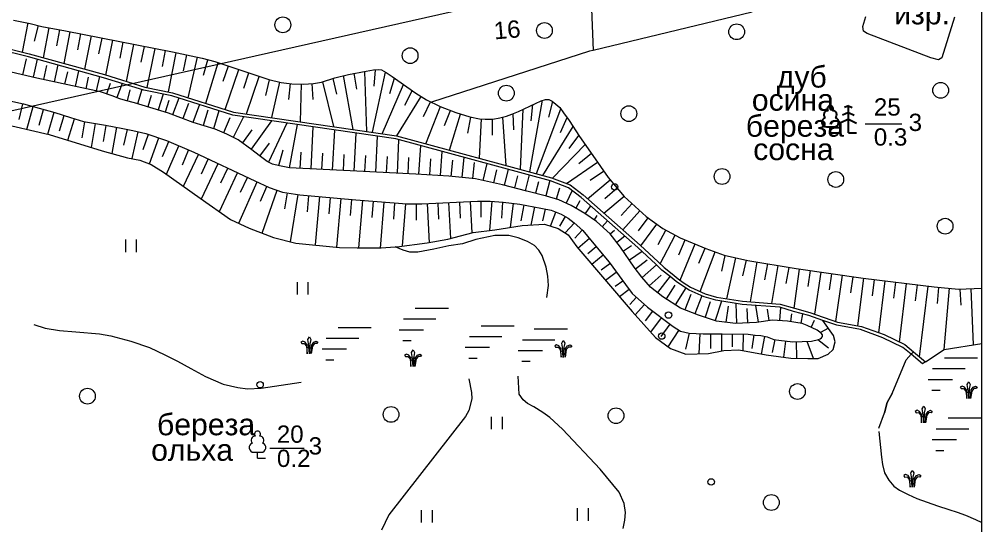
# Model space of a CAD drawing. Extents: x 1000 to 4000, y -5000 to -1000.
# Drawn here: x 3821.7 to 4000, y -3293.8 to -3200.1 of the extents above; entities that cross this region are included whole.
import ezdxf
from ezdxf.enums import TextEntityAlignment as Align

# ---------------------------------------------------------------- set-up
doc = ezdxf.new("R2010")
doc.units = 0
doc.header["$MEASUREMENT"] = 0
doc.layers.get('0').update_dxf_attribs({"linetype": 'CONTINUOUS'})
for name, color, linetype in [('1', 7, 'CONTINUOUS'), ('14', 7, 'CONTINUOUS'), ('17', 7, 'CONTINUOUS'), ('18', 7, 'CONTINUOUS'), ('19', 7, 'CONTINUOUS'), ('30', 7, 'CONTINUOUS'), ('33', 7, 'CONTINUOUS'), ('37', 7, 'CONTINUOUS'), ('40', 7, 'CONTINUOUS'), ('42', 7, 'CONTINUOUS')]:
    doc.layers.add(name, color=color, linetype=linetype)
doc.styles.add('ARIAL', font='')
doc.styles.get('ARIAL').set_extended_font_data('Arial Cyr')

# ---------------------------------------------------------------- blocks, each defined once
blk = doc.blocks.new('49902')
at = {"color": 0, "linetype": 'Continuous'}
for q in [(0, 1.086), (1.5, 0)]:
    blk.add_line((0, 0), q, dxfattribs=at)
blk.add_lwpolyline([(-0.689, 1.086), (0.674, 1.086)], dxfattribs=at)
for centre, radius, start, end in [((-0.439, 3.347), 0.754, 88.13294, 226.66339), ((0, 4.455), 0.545, 90, 220.50026), ((0, 4.455), 0.545, 319.49974, 90), ((0.439, 3.347), 0.754, 313.33661, 91.86706), ((-0.68, 1.964), 0.879, 108.35322, 269.38751), ((0.68, 1.964), 0.879, 269.60977, 71.64678)]:
    blk.add_arc(centre, radius, start, end, dxfattribs=at)
blk = doc.blocks.new('49903')
at = {"color": 0, "linetype": 'Continuous'}
for p, q in [((0, 3.75), (-1.1, 3.247)), ((0, 5), (-0.7, 4.68)), ((0, 0), (0, 5)), ((0, 5), (0.7, 4.68)), ((0, 2.5), (0, 3.75)), ((0, 3.75), (1.1, 3.247)), ((0, 2.5), (-1.5, 1.814)), ((0, 2.5), (1.5, 1.814)), ((0, 0), (1.5, 0))]:
    blk.add_line(p, q, dxfattribs=at)

msp = doc.modelspace()

# ---------------------------------------------------------------- linework, layer by layer
at = {"color": 253, "linetype": 'Continuous', "lineweight": 0}
for p, q in [((3895.08, -3253.63), (3901.21, -3253.63)), ((3892.89, -3255.63), (3898.91, -3255.63)), ((3907.29, -3256.9), (3913.42, -3256.9)), ((3880.78, -3257.2), (3886.92, -3257.2)), ((3892.11, -3257.63), (3896.61, -3257.63)), ((3905.1, -3258.9), (3911.12, -3258.9)), ((3917.12, -3257.49), (3923.25, -3257.49)), ((3878.59, -3259.2), (3884.61, -3259.2)), ((3892.79, -3259.63), (3894.31, -3259.63)), ((3914.93, -3259.49), (3920.95, -3259.49)), ((3877.81, -3261.2), (3882.31, -3261.2)), ((3904.32, -3260.9), (3908.82, -3260.9)), ((3914.14, -3261.49), (3918.65, -3261.49)), ((3878.5, -3263.2), (3880.01, -3263.2)), ((3905.01, -3262.9), (3906.52, -3262.9)), ((3914.83, -3263.49), (3916.34, -3263.49)), ((3993.07, -3262.85), (3999.2, -3262.85)), ((3990.87, -3264.85), (3996.9, -3264.85)), ((3990.09, -3266.85), (3994.59, -3266.85)), ((3990.78, -3268.85), (3992.29, -3268.85)), ((3993.77, -3273.99), (3999.9, -3273.99)), ((3991.57, -3275.99), (3997.6, -3275.99)), ((3990.79, -3277.99), (3995.3, -3277.99)), ((3991.48, -3279.99), (3992.99, -3279.99)), ((3865.86, -3281.43), (3865.86, -3280.35)), ((3865.86, -3281.43), (3867.36, -3281.43))]:
    msp.add_line(p, q, dxfattribs=at)
for points in [[(3841.44, -3243.25), (3841.44, -3240.91)], [(3843.39, -3240.91), (3843.39, -3243.25)], [(3873.24, -3251.14), (3873.24, -3248.8)], [(3875.19, -3248.8), (3875.19, -3251.14)], [(3909.19, -3276.09), (3909.19, -3273.75)], [(3911.14, -3273.75), (3911.14, -3276.09)], [(3865.17, -3280.35), (3866.53, -3280.35)], [(3925.12, -3293.05), (3925.12, -3290.71)], [(3927.07, -3290.71), (3927.07, -3293.05)], [(3896.25, -3293.38), (3896.25, -3291.04)], [(3898.2, -3291.04), (3898.2, -3293.38)]]:
    msp.add_lwpolyline(points, dxfattribs=at)
for points in [[(3874.22, -3259.76), (3873.89, -3259.95), (3874.05, -3260.21), (3874.51, -3260.19), (3874.9, -3260.67), (3875.08, -3262.08), (3875.08, -3262.08), (3875.04, -3260.48), (3874.67, -3259.95), (3874.22, -3259.76)], [(3875.47, -3262.1), (3875.31, -3260.19), (3875.18, -3259.46), (3875.47, -3258.98), (3875.74, -3259.45), (3875.57, -3260.24), (3875.47, -3262.1)], [(3876.72, -3259.76), (3877.03, -3259.95), (3876.87, -3260.21), (3876.41, -3260.19), (3876.02, -3260.67), (3875.8, -3262.06), (3875.8, -3262.06), (3875.9, -3260.48), (3876.27, -3259.95), (3876.72, -3259.76)], [(3921.24, -3260.42), (3920.91, -3260.61), (3921.07, -3260.87), (3921.53, -3260.85), (3921.92, -3261.33), (3922.1, -3262.74), (3922.1, -3262.74), (3922.06, -3261.14), (3921.69, -3260.61), (3921.24, -3260.42)], [(3922.49, -3262.76), (3922.33, -3260.85), (3922.2, -3260.12), (3922.49, -3259.64), (3922.76, -3260.11), (3922.59, -3260.9), (3922.49, -3262.76)], [(3923.74, -3260.42), (3924.05, -3260.61), (3923.89, -3260.87), (3923.43, -3260.85), (3923.04, -3261.33), (3922.82, -3262.72), (3922.82, -3262.72), (3922.92, -3261.14), (3923.29, -3260.61), (3923.74, -3260.42)], [(3893.43, -3262.14), (3893.09, -3262.33), (3893.26, -3262.59), (3893.72, -3262.57), (3894.11, -3263.05), (3894.28, -3264.46), (3894.28, -3264.46), (3894.24, -3262.86), (3893.88, -3262.33), (3893.43, -3262.14)], [(3894.68, -3264.48), (3894.51, -3262.57), (3894.39, -3261.84), (3894.68, -3261.36), (3894.95, -3261.83), (3894.78, -3262.62), (3894.68, -3264.48)], [(3895.93, -3262.14), (3896.24, -3262.33), (3896.07, -3262.59), (3895.61, -3262.57), (3895.22, -3263.05), (3895.01, -3264.44), (3895.01, -3264.44), (3895.11, -3262.86), (3895.47, -3262.33), (3895.93, -3262.14)], [(3997.6, -3270.41), (3997.44, -3268.51), (3997.31, -3267.78), (3997.6, -3267.3), (3997.87, -3267.76), (3997.7, -3268.55), (3997.6, -3270.41)], [(3996.35, -3268.07), (3996.02, -3268.26), (3996.18, -3268.53), (3996.64, -3268.51), (3997.03, -3268.99), (3997.21, -3270.39), (3997.21, -3270.39), (3997.17, -3268.8), (3996.8, -3268.26), (3996.35, -3268.07)], [(3998.85, -3268.07), (3999.16, -3268.26), (3999, -3268.53), (3998.54, -3268.51), (3998.15, -3268.99), (3997.93, -3270.38), (3997.93, -3270.38), (3998.03, -3268.8), (3998.4, -3268.26), (3998.85, -3268.07)], [(3988.01, -3272.57), (3987.68, -3272.76), (3987.84, -3273.02), (3988.3, -3273), (3988.69, -3273.48), (3988.87, -3274.89), (3988.87, -3274.89), (3988.83, -3273.29), (3988.46, -3272.76), (3988.01, -3272.57)], [(3989.26, -3274.91), (3989.1, -3273), (3988.97, -3272.27), (3989.26, -3271.79), (3989.53, -3272.26), (3989.36, -3273.05), (3989.26, -3274.91)], [(3990.51, -3272.57), (3990.82, -3272.76), (3990.66, -3273.02), (3990.2, -3273), (3989.81, -3273.48), (3989.59, -3274.87), (3989.59, -3274.87), (3989.69, -3273.29), (3990.06, -3272.76), (3990.51, -3272.57)], [(3987.14, -3286.82), (3986.98, -3284.91), (3986.85, -3284.18), (3987.14, -3283.7), (3987.41, -3284.17), (3987.24, -3284.96), (3987.14, -3286.82)], [(3985.89, -3284.48), (3985.56, -3284.67), (3985.72, -3284.93), (3986.18, -3284.91), (3986.57, -3285.39), (3986.75, -3286.8), (3986.75, -3286.8), (3986.71, -3285.2), (3986.34, -3284.67), (3985.89, -3284.48)], [(3988.39, -3284.48), (3988.7, -3284.67), (3988.54, -3284.93), (3988.08, -3284.91), (3987.69, -3285.39), (3987.47, -3286.78), (3987.47, -3286.78), (3987.57, -3285.2), (3987.94, -3284.67), (3988.39, -3284.48)]]:
    msp.add_lwpolyline(points, close=True, dxfattribs=at)
for centre, radius in [((3870.54, -3201.16), 1.46), ((3919, -3202.2), 1.46), ((3954.6, -3202.44), 1.46), ((3894.12, -3206.86), 1.46), ((3911.95, -3213.82), 1.46), ((3992.4, -3213.28), 1.46), ((3934.63, -3217.61), 1.46), ((3951.9, -3229.25), 1.46), ((3972.96, -3229.8), 1.46), ((3932.01, -3231.19), 0.6), ((3993.21, -3238.46), 1.46), ((3941.97, -3254.92), 0.6), ((3940.72, -3258.81), 0.6), ((3866.33, -3267.83), 0.6), ((3965.86, -3269.09), 1.46), ((3834.35, -3269.95), 1.46), ((3890.59, -3273.33), 1.46), ((3932.26, -3273.57), 1.46), ((3949.89, -3285.84), 0.6), ((3961.03, -3289.65), 1.46)]:
    msp.add_circle(centre, radius, dxfattribs=at)
for centre, radius, start, end in [((3865.86, -3276.98), 0.545, 90, 220.5003), ((3865.86, -3276.98), 0.545, 319.4997, 90), ((3865.42, -3278.09), 0.754, 88.1329, 226.6634), ((3866.29, -3278.09), 0.754, 313.3366, 91.8671), ((3865.18, -3279.47), 0.879, 108.3532, 269.3875), ((3866.53, -3279.47), 0.879, 269.6098, 71.6468)]:
    msp.add_arc(centre, radius, start, end, dxfattribs=at)
at = {"color": 253, "lineweight": 0}
for p in [(3875.55, -3260.54), (3875.05, -3260.92), (3875.93, -3260.91), (3922.07, -3261.58), (3922.57, -3261.2), (3922.95, -3261.57), (3894.26, -3263.3), (3894.76, -3262.92), (3895.13, -3263.29), (3997.18, -3269.24), (3997.69, -3268.86), (3998.06, -3269.22), (3988.84, -3273.73), (3989.34, -3273.35), (3989.72, -3273.72), (3986.72, -3285.64), (3987.22, -3285.26), (3987.6, -3285.63)]:
    msp.add_point(p, dxfattribs=at)
at = {"layer": '1', "color": 253, "linetype": 'Continuous', "lineweight": 0}
msp.add_line((4000, -4000), (4000, -3000), dxfattribs=at)
at = {"layer": '14', "color": 253, "linetype": 'Continuous', "lineweight": 0}
for p, q in [((3977.99, -3201.44), (3978.51, -3199.63)), ((3994.96, -3199.76), (3992.63, -3207.28)), ((3978.12, -3202.35), (3977.99, -3201.44)), ((3978.77, -3202.74), (3978.12, -3202.35)), ((3990.56, -3207.28), (3978.77, -3202.74)), ((3991.98, -3207.67), (3990.56, -3207.28)), ((3992.63, -3207.28), (3991.98, -3207.67))]:
    msp.add_line(p, q, dxfattribs=at)
at = {"layer": '18', "color": 253, "linetype": 'Continuous', "lineweight": 0}
msp.add_line((3530.12, -3282.71), (3911.22, -3196.51), dxfattribs=at)
at = {"layer": '30', "color": 253, "linetype": 'Continuous', "lineweight": 0}
for p, q in [((3823.42, -3207.08), (3806.73, -3202.99)), ((3806.86, -3202.4), (3823.57, -3206.5)), ((3837.34, -3210.95), (3823.42, -3207.08)), ((3823.57, -3206.5), (3837.51, -3210.38)), ((3837.51, -3210.38), (3844.97, -3212.7)), ((3844.82, -3213.28), (3837.34, -3210.95)), ((3849.98, -3214.31), (3844.82, -3213.28)), ((3844.97, -3212.7), (3850.13, -3213.73)), ((3861.3, -3217.91), (3849.98, -3214.31)), ((3850.13, -3213.73), (3861.43, -3217.32)), ((3861.43, -3217.32), (3891.6, -3221.71)), ((3891.47, -3222.3), (3861.3, -3217.91)), ((3920.11, -3230.04), (3891.47, -3222.3)), ((3891.6, -3221.71), (3920.29, -3229.47)), ((3923.46, -3231.33), (3920.11, -3230.04)), ((3920.29, -3229.47), (3923.75, -3230.8)), ((3925.78, -3233.14), (3923.46, -3231.33)), ((3923.75, -3230.8), (3926.16, -3232.67)), ((3936.3, -3242.39), (3925.78, -3233.14)), ((3926.16, -3232.67), (3936.71, -3241.95)), ((3939.66, -3245.5), (3936.3, -3242.39)), ((3936.71, -3241.95), (3940.07, -3245.07)), ((3940.76, -3246.6), (3939.66, -3245.5)), ((3940.07, -3245.07), (3941.15, -3246.14)), ((3941.15, -3246.14), (3942.66, -3247.28)), ((3942.29, -3247.75), (3940.76, -3246.6)), ((3943.38, -3248.68), (3942.29, -3247.75)), ((3942.66, -3247.28), (3943.74, -3248.2)), ((3943.74, -3248.2), (3944.7, -3248.87)), ((3944.37, -3249.37), (3943.38, -3248.68)), ((3945.78, -3250.28), (3944.37, -3249.37)), ((3944.7, -3248.87), (3946.07, -3249.75)), ((3946.07, -3249.75), (3948.77, -3251)), ((3948.56, -3251.57), (3945.78, -3250.28)), ((3950.72, -3252.18), (3948.56, -3251.57)), ((3948.77, -3251), (3950.84, -3251.59)), ((3950.84, -3251.59), (3955.69, -3252.36)), ((3955.62, -3252.95), (3950.72, -3252.18)), ((3962.58, -3253.47), (3955.62, -3252.95)), ((3955.69, -3252.36), (3962.69, -3252.88)), ((3965.16, -3254.24), (3962.58, -3253.47)), ((3962.69, -3252.88), (3965.32, -3253.67)), ((3968, -3255.02), (3965.16, -3254.24)), ((3965.32, -3253.67), (3968.18, -3254.45)), ((3970.58, -3255.92), (3968, -3255.02)), ((3968.18, -3254.45), (3973.31, -3256.24)), ((3973.16, -3256.82), (3970.58, -3255.92)), ((3977.54, -3257.6), (3973.16, -3256.82)), ((3973.31, -3256.24), (3977.7, -3257.02)), ((3977.7, -3257.02), (3981.91, -3258.55)), ((3981.67, -3259.11), (3977.54, -3257.6)), ((3981.91, -3258.55), (3985.74, -3260.4)), ((3985.41, -3260.91), (3981.67, -3259.11)), ((3985.74, -3260.4), (3987.33, -3261.72)), ((3986.92, -3262.16), (3985.41, -3260.91)), ((3989.05, -3263.93), (3986.92, -3262.16)), ((3987.33, -3261.72), (3989.57, -3263.58)), ((3989.57, -3263.58), (3989.05, -3263.93)), ((3914.12, -3266.22), (3914.12, -3266.22)), ((3914.12, -3266.22), (3914.12, -3266.22)), ((3914.12, -3266.22), (3914.12, -3266.22))]:
    msp.add_line(p, q, dxfattribs=at)
at = {"layer": '33', "color": 253, "linetype": 'Continuous', "lineweight": 0}
for p, q in [((3987.33, -3261.72), (3986.92, -3262.16)), ((3983.38, -3269.46), (3982.48, -3271.15)), ((3982.48, -3271.15), (3981.96, -3273.03)), ((3980.96, -3276.48), (3981.41, -3281.22)), ((3981.41, -3281.22), (3981.61, -3282.58)), ((3981.61, -3282.58), (3982, -3284.14)), ((3982, -3284.14), (3982.77, -3285.5)), ((3982.77, -3285.5), (3983.74, -3286.6)), ((3983.74, -3286.6), (3984.78, -3287.38)), ((3984.78, -3287.38), (3986.34, -3288.15)), ((3986.34, -3288.15), (3987.95, -3288.93)), ((3987.95, -3288.93), (3991.78, -3290.29)), ((3991.78, -3290.29), (3993.91, -3290.94)), ((3993.91, -3290.94), (3995.47, -3291.46)), ((3995.47, -3291.46), (3996.96, -3291.98)), ((3996.96, -3291.98), (3998.83, -3292.82)), ((3998.83, -3292.82), (4000, -3293.35))]:
    msp.add_line(p, q, dxfattribs=at)
at = {"layer": '37', "color": 253, "linetype": 'Continuous', "lineweight": 0}
for p, q in [((3820.65, -3200.32), (3821.9, -3200.54)), ((3821.9, -3200.54), (3823.74, -3200.89)), ((3822.34, -3206.2), (3823.35, -3200.81)), ((3823.74, -3200.89), (3825.93, -3201.47)), ((3824.52, -3204.2), (3825.29, -3201.3)), ((3825.93, -3201.47), (3830.3, -3202.27)), ((3826.22, -3207.24), (3827.24, -3201.71)), ((3828.67, -3205.02), (3829.21, -3202.07)), ((3830.02, -3208.3), (3831.18, -3202.45)), ((3830.3, -3202.27), (3850.1, -3206.18)), ((3832.56, -3205.78), (3833.14, -3202.83)), ((3833.89, -3209.37), (3835.1, -3203.22)), ((3836.48, -3206.55), (3837.06, -3203.61)), ((3837.75, -3210.45), (3839.03, -3203.99)), ((3840.41, -3207.32), (3840.99, -3204.38)), ((3841.59, -3211.65), (3842.95, -3204.77)), ((3844.33, -3208.1), (3844.91, -3205.16)), ((3845.44, -3212.79), (3846.87, -3205.54)), ((3848.26, -3208.87), (3848.84, -3205.93)), ((3849.34, -3213.57), (3850.8, -3206.32)), ((3850.1, -3206.18), (3853.55, -3206.87)), ((3852.17, -3209.66), (3852.76, -3206.71)), ((3853.04, -3214.65), (3854.72, -3207.13)), ((3853.55, -3206.87), (3855.62, -3207.33)), ((3822.99, -3207.47), (3822.32, -3210.4)), ((3825.03, -3207.53), (3824.27, -3210.84)), ((3826.79, -3208.68), (3826.22, -3211.28)), ((3828.85, -3208.59), (3828.17, -3211.71)), ((3855.62, -3207.33), (3857.92, -3207.97)), ((3855.86, -3210.51), (3856.65, -3207.62)), ((3856.31, -3215.69), (3858.58, -3208.17)), ((3857.92, -3207.97), (3859.64, -3208.49)), ((3859.52, -3211.61), (3860.48, -3208.77)), ((3859.64, -3208.49), (3867.97, -3211.31)), ((3824.98, -3211.01), (3820.21, -3209.91)), ((3830.63, -3209.84), (3830.13, -3212.13)), ((3832.71, -3209.67), (3832.08, -3212.56)), ((3836.57, -3210.74), (3835.99, -3213.41)), ((3859.86, -3216.82), (3862.38, -3209.41)), ((3863.31, -3212.9), (3864.27, -3210.06)), ((3863.8, -3217.67), (3866.17, -3210.7)), ((3880.18, -3210.96), (3882.71, -3210.33)), ((3883.58, -3220.54), (3881.79, -3210.56)), ((3882.71, -3210.33), (3885.99, -3209.75)), ((3884.27, -3213.1), (3883.75, -3210.14)), ((3886.13, -3220.91), (3885.72, -3209.8)), ((3885.99, -3209.75), (3887.31, -3209.52)), ((3887.13, -3221.06), (3889.58, -3209.93)), ((3887.31, -3209.52), (3888.29, -3209.46)), ((3887.49, -3212.49), (3887.69, -3209.5)), ((3888.29, -3209.46), (3888.8, -3209.52)), ((3888.8, -3209.52), (3889.67, -3209.98)), ((3889.67, -3209.98), (3890.82, -3210.73)), ((3890.82, -3210.73), (3895.18, -3213.84)), ((3833.33, -3212.83), (3824.98, -3211.01)), ((3834.5, -3210.84), (3834.04, -3212.99)), ((3838.57, -3212.05), (3837.91, -3213.97)), ((3840.78, -3212.02), (3839.79, -3214.64)), ((3867.39, -3214.25), (3868.06, -3211.33)), ((3867.97, -3211.31), (3870.22, -3211.83)), ((3868.49, -3218.35), (3870.01, -3211.78)), ((3870.22, -3211.83), (3872.23, -3212.06)), ((3871.65, -3215.01), (3871.99, -3212.03)), ((3872.23, -3212.06), (3874.36, -3212.12)), ((3873.8, -3219.12), (3873.99, -3212.11)), ((3874.36, -3212.12), (3876.25, -3212)), ((3876.17, -3215.01), (3875.99, -3212.02)), ((3876.25, -3212), (3877.69, -3211.77)), ((3877.69, -3211.77), (3880.18, -3210.96)), ((3879.99, -3220.02), (3877.96, -3211.69)), ((3880.57, -3213.98), (3879.86, -3211.07)), ((3888.95, -3221.32), (3892.88, -3212.2)), ((3890.35, -3213.9), (3891.25, -3211.04)), ((3836.78, -3213.58), (3833.33, -3212.83)), ((3838.96, -3214.33), (3836.78, -3213.58)), ((3840.34, -3214.85), (3838.96, -3214.33)), ((3842.19, -3213.19), (3841.69, -3215.26)), ((3844.42, -3213.15), (3843.63, -3215.76)), ((3846.18, -3214.23), (3845.54, -3216.34)), ((3848.35, -3213.98), (3847.45, -3216.92)), ((3893.16, -3216.04), (3894.51, -3213.36)), ((3895.18, -3213.84), (3897.14, -3215.05)), ((3801.83, -3215.53), (3827.29, -3221.5)), ((3818.54, -3214.94), (3822.5, -3215.81)), ((3821.73, -3218.71), (3822.37, -3215.78)), ((3822.5, -3215.81), (3828.34, -3217.4)), ((3841.43, -3215.2), (3840.34, -3214.85)), ((3843.1, -3215.6), (3841.43, -3215.2)), ((3849.37, -3217.5), (3843.1, -3215.6)), ((3849.4, -3215.19), (3848.76, -3217.32)), ((3851.3, -3214.73), (3850.13, -3217.8)), ((3853.07, -3215.7), (3852, -3218.51)), ((3855.12, -3215.94), (3853.87, -3219.22)), ((3891.67, -3221.73), (3896.18, -3214.46)), ((3896.63, -3218.14), (3897.92, -3215.43)), ((3897.14, -3215.05), (3899.67, -3216.26)), ((3914.19, -3217.18), (3918.38, -3215.21)), ((3916.28, -3228.38), (3918.67, -3215.13)), ((3916.53, -3218.92), (3916.85, -3215.93)), ((3918.38, -3215.21), (3919.19, -3214.98)), ((3919.19, -3214.98), (3919.82, -3214.98)), ((3919.79, -3218.26), (3920.56, -3215.36)), ((3919.82, -3214.98), (3920.45, -3215.27)), ((3920.45, -3215.27), (3921.14, -3215.85)), ((3921.14, -3215.85), (3921.83, -3216.48)), ((3823.15, -3220.53), (3824.3, -3216.3)), ((3825.44, -3219.72), (3826.23, -3216.82)), ((3827.04, -3221.44), (3828.16, -3217.35)), ((3828.34, -3217.4), (3831.21, -3218.32)), ((3853.91, -3219.23), (3849.37, -3217.5)), ((3856.67, -3216.95), (3855.78, -3219.82)), ((3858.72, -3217.09), (3857.69, -3220.41)), ((3897.03, -3223.18), (3899.73, -3216.29)), ((3899.67, -3216.26), (3902.58, -3217.41)), ((3900.5, -3219.81), (3901.59, -3217.02)), ((3901.39, -3224.36), (3903.47, -3217.68)), ((3902.58, -3217.41), (3905.16, -3218.21)), ((3911.95, -3218.1), (3912.98, -3217.69)), ((3912.98, -3217.69), (3914.19, -3217.18)), ((3913.32, -3220.59), (3913.21, -3217.6)), ((3914.58, -3227.92), (3915.03, -3216.78)), ((3917.53, -3228.72), (3922.01, -3216.73)), ((3921.83, -3216.48), (3922.52, -3217.46)), ((3922.52, -3217.46), (3923.61, -3218.9)), ((3829.15, -3220.81), (3830.07, -3217.96)), ((3830.73, -3222.55), (3831.97, -3218.56)), ((3831.21, -3218.32), (3833.63, -3219.07)), ((3833.39, -3222.08), (3833.89, -3219.12)), ((3833.63, -3219.07), (3837.71, -3219.76)), ((3835.11, -3223.9), (3835.86, -3219.45)), ((3857.99, -3220.5), (3853.91, -3219.23)), ((3860.71, -3218.39), (3859.54, -3221.16)), ((3863.27, -3218.2), (3861.35, -3222.01)), ((3868.44, -3218.95), (3864.69, -3224.2)), ((3871.29, -3219.36), (3867.88, -3226.61)), ((3873.23, -3219.64), (3871.72, -3227.63)), ((3904.82, -3221.2), (3905.39, -3218.26)), ((3905.16, -3218.21), (3906.95, -3218.56)), ((3906.95, -3218.56), (3908.04, -3218.62)), ((3906.98, -3225.87), (3907.36, -3218.58)), ((3908.04, -3218.62), (3909.47, -3218.62)), ((3909.36, -3221.62), (3909.36, -3218.62)), ((3909.47, -3218.62), (3910.74, -3218.39)), ((3910.74, -3218.39), (3911.95, -3218.1)), ((3911.89, -3227.2), (3911.32, -3218.25)), ((3921.99, -3221.09), (3923.19, -3218.34)), ((3923.61, -3218.9), (3925.51, -3221.84)), ((3837.31, -3222.74), (3837.84, -3219.79)), ((3837.71, -3219.76), (3840.93, -3220.34)), ((3838.93, -3225), (3839.8, -3220.14)), ((3840.93, -3220.34), (3842.77, -3220.74)), ((3841.12, -3223.46), (3841.77, -3220.53)), ((3842.65, -3225.94), (3843.72, -3220.95)), ((3842.77, -3220.74), (3845.18, -3221.26)), ((3844.67, -3224.26), (3845.66, -3221.43)), ((3845.18, -3221.26), (3848.98, -3222.59)), ((3860.18, -3221.43), (3857.99, -3220.5)), ((3862.25, -3222.46), (3860.18, -3221.43)), ((3864.8, -3220.6), (3863.06, -3223.04)), ((3876.11, -3220.06), (3875.72, -3227.84)), ((3880.09, -3220.64), (3879.71, -3228.05)), ((3884.07, -3221.22), (3883.71, -3228.25)), ((3918.7, -3229.04), (3924.32, -3219.99)), ((3827.29, -3221.5), (3837.07, -3224.5)), ((3845.86, -3226.92), (3847.55, -3222.09)), ((3848.25, -3225.54), (3849.42, -3222.78)), ((3848.98, -3222.59), (3854.06, -3224.76)), ((3864.82, -3224.3), (3862.25, -3222.46)), ((3868.01, -3223.05), (3866.24, -3225.47)), ((3888.02, -3221.79), (3887.7, -3228.44)), ((3891.99, -3222.43), (3891.7, -3228.63)), ((3923.6, -3224.07), (3925.4, -3221.67)), ((3925.51, -3221.84), (3927.98, -3225.36)), ((3837.07, -3224.5), (3841.78, -3225.77)), ((3849.02, -3228.82), (3851.26, -3223.57)), ((3851.93, -3227.11), (3853.1, -3224.35)), ((3854.06, -3224.76), (3865.33, -3230.06)), ((3866.14, -3225.39), (3864.82, -3224.3)), ((3870.52, -3224.35), (3869.76, -3227.25)), ((3873.87, -3224.75), (3873.72, -3227.74)), ((3877.87, -3224.95), (3877.72, -3227.95)), ((3896.04, -3223.53), (3895.69, -3228.82)), ((3899.98, -3224.6), (3899.68, -3229.09)), ((3920.47, -3229.54), (3926.54, -3223.31)), ((3925.38, -3226.86), (3927.69, -3224.95)), ((3841.78, -3225.77), (3844.08, -3226.23)), ((3844.08, -3226.23), (3846.16, -3227.04)), ((3852.15, -3231.06), (3854.93, -3225.17)), ((3855.46, -3228.73), (3856.74, -3226.02)), ((3867.63, -3226.49), (3866.14, -3225.39)), ((3868.61, -3226.95), (3867.63, -3226.49)), ((3881.86, -3225.15), (3881.71, -3228.15)), ((3885.85, -3225.35), (3885.7, -3228.34)), ((3889.84, -3225.54), (3889.7, -3228.53)), ((3893.84, -3225.72), (3893.7, -3228.72)), ((3897.89, -3225.96), (3897.69, -3228.96)), ((3901.99, -3226.25), (3901.68, -3229.24)), ((3904.06, -3225.7), (3903.67, -3229.45)), ((3905.97, -3226.67), (3905.66, -3229.65)), ((3923.1, -3230.55), (3928.83, -3226.59)), ((3927.98, -3225.36), (3930.79, -3229.44)), ((3846.16, -3227.04), (3848.46, -3228.42)), ((3848.46, -3228.42), (3855.24, -3233.27)), ((3855.46, -3233.42), (3858.55, -3226.87)), ((3858.79, -3235.74), (3862.17, -3228.57)), ((3859.08, -3230.44), (3860.36, -3227.72)), ((3869.93, -3227.3), (3868.61, -3226.95)), ((3871.77, -3227.64), (3869.93, -3227.3)), ((3884.25, -3228.28), (3871.77, -3227.64)), ((3895.18, -3228.79), (3884.25, -3228.28)), ((3908.32, -3226.85), (3907.62, -3230.02)), ((3910.1, -3228.04), (3909.57, -3230.45)), ((3912.29, -3227.92), (3911.53, -3230.89)), ((3927.5, -3229.94), (3929.97, -3228.24)), ((3862.37, -3237.89), (3865.79, -3230.27)), ((3862.7, -3232.14), (3863.98, -3229.43)), ((3865.33, -3230.06), (3868.03, -3231.28)), ((3901.28, -3229.19), (3895.18, -3228.79)), ((3906.22, -3229.71), (3901.28, -3229.19)), ((3911.22, -3230.81), (3906.22, -3229.71)), ((3914.04, -3229.13), (3913.46, -3231.38)), ((3916.15, -3228.97), (3915.4, -3231.88)), ((3917.88, -3230.21), (3917.34, -3232.37)), ((3920, -3230), (3919.28, -3232.86)), ((3926.98, -3233.39), (3931.15, -3229.85)), ((3930.79, -3229.44), (3933.78, -3232.95)), ((3866.39, -3233.82), (3867.61, -3231.09)), ((3866.71, -3239.72), (3869.49, -3231.78)), ((3868.03, -3231.28), (3870.51, -3232.14)), ((3870.51, -3232.14), (3873.72, -3232.66)), ((3915.71, -3231.96), (3911.22, -3230.81)), ((3919.39, -3232.89), (3915.71, -3231.96)), ((3921.8, -3231.41), (3921.2, -3233.43)), ((3924.12, -3231.85), (3923.04, -3234.2)), ((3930.16, -3233.32), (3932.44, -3231.38)), ((3855.24, -3233.27), (3860.88, -3237.19)), ((3870.94, -3235.25), (3871.41, -3232.29)), ((3871.98, -3241.33), (3873.39, -3232.61)), ((3873.72, -3232.66), (3884.04, -3233.58)), ((3875.11, -3235.79), (3875.38, -3232.81)), ((3876.57, -3241.94), (3877.37, -3232.98)), ((3879.1, -3236.15), (3879.36, -3233.16)), ((3880.55, -3242.37), (3881.36, -3233.34)), ((3883.08, -3236.5), (3883.35, -3233.51)), ((3884.04, -3233.58), (3891.16, -3234.15)), ((3884.63, -3242.49), (3885.34, -3233.68)), ((3887.09, -3236.83), (3887.33, -3233.84)), ((3896.28, -3234.33), (3906.63, -3233.81)), ((3905.59, -3239.66), (3905.3, -3233.87)), ((3906.63, -3233.81), (3908.93, -3233.81)), ((3907.3, -3236.81), (3907.3, -3233.81)), ((3908.91, -3239.25), (3909.3, -3233.83)), ((3908.93, -3233.81), (3911.34, -3233.98)), ((3921.69, -3233.58), (3919.39, -3232.89)), ((3923.93, -3234.61), (3921.69, -3233.58)), ((3925.58, -3233.78), (3924.81, -3235.12)), ((3930.02, -3236.06), (3933.74, -3232.9)), ((3933.78, -3232.95), (3937.86, -3236.65)), ((3888.64, -3242.5), (3889.33, -3234)), ((3891.1, -3237.16), (3891.32, -3234.16)), ((3891.16, -3234.15), (3893.52, -3234.33)), ((3892.74, -3242.12), (3893.32, -3234.31)), ((3893.52, -3234.33), (3896.28, -3234.33)), ((3895.32, -3237.33), (3895.32, -3234.33)), ((3897.68, -3241.52), (3897.31, -3234.27)), ((3899.46, -3237.17), (3899.31, -3234.17)), ((3901.64, -3240.72), (3901.31, -3234.07)), ((3903.46, -3236.97), (3903.31, -3233.97)), ((3911.08, -3236.97), (3911.3, -3233.98)), ((3911.34, -3233.98), (3914.47, -3234.36)), ((3912.73, -3238.68), (3913.28, -3234.22)), ((3914.47, -3234.36), (3918.32, -3235.11)), ((3914.68, -3237.46), (3915.26, -3234.52)), ((3916.57, -3238.24), (3917.22, -3234.9)), ((3918.32, -3235.11), (3920.22, -3235.52)), ((3918.72, -3237.45), (3919.18, -3235.3)), ((3920.22, -3235.52), (3922.12, -3236.21)), ((3926.49, -3236.09), (3923.93, -3234.61)), ((3927.55, -3234.69), (3926.54, -3236.12)), ((3933.2, -3236.47), (3935.22, -3234.25)), ((3933.5, -3239.13), (3936.7, -3235.59)), ((3860.88, -3237.19), (3864.33, -3238.81)), ((3920.14, -3238.46), (3921.1, -3235.84)), ((3921.87, -3238.43), (3922.91, -3236.68)), ((3922.12, -3236.21), (3923.38, -3236.96)), ((3923.38, -3236.96), (3924.53, -3237.82)), ((3928.62, -3237.59), (3926.49, -3236.09)), ((3928.72, -3236.5), (3928.18, -3237.28)), ((3930.7, -3237.47), (3929.7, -3238.57)), ((3936.43, -3239.31), (3938.21, -3236.9)), ((3937.86, -3236.65), (3940.91, -3238.89)), ((3864.33, -3238.81), (3868.82, -3240.54)), ((3905.8, -3239.6), (3909.83, -3239.14)), ((3909.83, -3239.14), (3914.89, -3238.34)), ((3914.89, -3238.34), (3919.03, -3238.1)), ((3919.03, -3238.1), (3921.56, -3238.91)), ((3921.56, -3238.91), (3923.4, -3240.07)), ((3922.81, -3239.69), (3924.54, -3237.83)), ((3924.53, -3237.82), (3926.09, -3239.27)), ((3924.62, -3240.68), (3926, -3239.19)), ((3926.09, -3239.27), (3927.87, -3241.34)), ((3931.15, -3239.9), (3928.62, -3237.59)), ((3932, -3239.25), (3931.17, -3239.92)), ((3936.86, -3242.09), (3939.82, -3238.09)), ((3940.06, -3241.84), (3941.48, -3239.2)), ((3940.91, -3238.89), (3944.11, -3240.6)), ((3868.82, -3240.54), (3872.96, -3241.58)), ((3897.29, -3241.57), (3901.08, -3240.87)), ((3901.08, -3240.87), (3905.8, -3239.6)), ((3923.4, -3240.07), (3925.01, -3242.26)), ((3925.2, -3242.52), (3927.32, -3240.7)), ((3933.11, -3242.32), (3931.15, -3239.9)), ((3933.91, -3240.28), (3932.43, -3241.48)), ((3940.42, -3245.42), (3943.24, -3240.14)), ((3943.91, -3243.76), (3945.05, -3240.99)), ((3944.11, -3240.6), (3948.88, -3242.56)), ((3872.96, -3241.58), (3881.01, -3242.38)), ((3881.01, -3242.38), (3884.29, -3242.49)), ((3884.29, -3242.49), (3888.77, -3242.49)), ((3888.77, -3242.49), (3891.34, -3242.28)), ((3891.34, -3242.28), (3891.65, -3242.26)), ((3891.65, -3242.26), (3897.29, -3241.57)), ((3925.01, -3242.26), (3935.25, -3254.26)), ((3927.01, -3243.53), (3928.6, -3242.24)), ((3927.87, -3241.34), (3930.97, -3245.15)), ((3935.64, -3246.07), (3933.11, -3242.32)), ((3935.12, -3242.07), (3933.62, -3243.08)), ((3944.13, -3248.47), (3946.9, -3241.75)), ((3947.61, -3245.28), (3948.75, -3242.51)), ((3948.88, -3242.56), (3952.27, -3243.83)), ((3927.77, -3245.49), (3929.86, -3243.79)), ((3937.11, -3243.14), (3934.74, -3244.74)), ((3947.86, -3250.58), (3950.62, -3243.21)), ((3951.86, -3246.81), (3952.5, -3243.88)), ((3952.27, -3243.83), (3956.7, -3244.81)), ((3952.78, -3251.9), (3954.46, -3244.31)), ((3929.52, -3246.53), (3931.12, -3245.34)), ((3930.97, -3245.15), (3934.02, -3249.24)), ((3937.02, -3247.91), (3935.64, -3246.07)), ((3938.03, -3244.78), (3935.87, -3246.39)), ((3939.78, -3245.62), (3937.08, -3247.98)), ((3955.76, -3247.67), (3956.41, -3244.74)), ((3956.7, -3244.81), (3965.62, -3246.31)), ((3957.14, -3252.46), (3958.38, -3245.09)), ((3959.85, -3248.38), (3960.35, -3245.42)), ((3961.14, -3252.76), (3962.32, -3245.76)), ((3963.8, -3249.05), (3964.3, -3246.09)), ((3965.23, -3253.64), (3966.27, -3246.41)), ((3965.62, -3246.31), (3978.04, -3248.1)), ((3930.29, -3248.45), (3932.31, -3246.95)), ((3938.63, -3249.76), (3937.02, -3247.91)), ((3940.65, -3247.52), (3938.39, -3249.49)), ((3942.27, -3247.74), (3939.92, -3250.77)), ((3967.82, -3249.66), (3968.25, -3246.69)), ((3969.11, -3254.77), (3970.23, -3246.97)), ((3971.78, -3250.23), (3972.21, -3247.26)), ((3972.95, -3256.12), (3974.19, -3247.54)), ((3975.74, -3250.8), (3976.17, -3247.83)), ((3977.07, -3256.91), (3978.15, -3248.11)), ((3978.04, -3248.1), (3991.2, -3249.71)), ((3932.11, -3249.59), (3933.5, -3248.55)), ((3934.02, -3249.24), (3935.28, -3250.92)), ((3940.93, -3251.55), (3938.63, -3249.76)), ((3943.15, -3249.4), (3941.54, -3251.94)), ((3945.2, -3249.9), (3943.23, -3253.01)), ((3979.77, -3251.33), (3980.13, -3248.35)), ((3980.94, -3258.2), (3982.12, -3248.6)), ((3983.74, -3251.82), (3984.1, -3248.84)), ((3984.76, -3259.93), (3986.09, -3249.09)), ((3987.71, -3252.31), (3988.07, -3249.33)), ((3988.45, -3262.66), (3990.06, -3249.57)), ((3991.2, -3249.71), (3995.69, -3250.11)), ((3991.78, -3252.78), (3992.05, -3249.79)), ((3993.02, -3261.32), (3994.04, -3249.97)), ((3995.69, -3250.11), (4000, -3249.92)), ((3932.91, -3251.51), (3934.7, -3250.15)), ((3934.79, -3252.99), (3936.05, -3251.62)), ((3935.28, -3250.92), (3938.08, -3253.49)), ((3944.2, -3253.62), (3940.93, -3251.55)), ((3946.09, -3251.14), (3944.99, -3253.93)), ((3948.15, -3251.38), (3946.85, -3254.67)), ((3996.16, -3253.1), (3996.03, -3250.1)), ((3998.49, -3260.44), (3998.03, -3250.01)), ((3935.79, -3254.86), (3937.52, -3252.97)), ((3938.08, -3253.49), (3942.85, -3257.06)), ((3949.68, -3252.48), (3948.74, -3255.33)), ((3951.82, -3252.35), (3950.64, -3255.96)), ((3953.01, -3253.28), (3952.61, -3256.26)), ((3954.43, -3252.77), (3954.6, -3256.48)), ((3958.11, -3253.14), (3958.59, -3256.26)), ((3962.71, -3253.51), (3962.56, -3255.93)), ((3935.25, -3254.26), (3939.58, -3259.07)), ((3937.73, -3256.02), (3939.07, -3254.23)), ((3947.51, -3254.93), (3944.2, -3253.62)), ((3950.85, -3256.03), (3947.51, -3254.93)), ((3956.48, -3253.72), (3956.6, -3256.39)), ((3960.24, -3253.86), (3960.57, -3255.96)), ((3964.79, -3254.67), (3964.55, -3256.12)), ((3966.82, -3254.7), (3966.52, -3256.45)), ((3938.69, -3258.08), (3940.68, -3255.43)), ((3940.59, -3258.89), (3942.28, -3256.63)), ((3942.85, -3257.06), (3944.18, -3257.93)), ((3954.36, -3256.49), (3950.85, -3256.03)), ((3958.26, -3256.31), (3954.36, -3256.49)), ((3961.26, -3255.85), (3958.26, -3256.31)), ((3964.01, -3256.03), (3961.26, -3255.85)), ((3966.72, -3256.49), (3964.01, -3256.03)), ((3967.69, -3256.83), (3966.72, -3256.49)), ((3969.53, -3257.7), (3967.69, -3256.83)), ((3968.94, -3255.96), (3968.38, -3257.16)), ((3972.56, -3258.69), (3970.58, -3255.92)), ((3941.92, -3260.83), (3943.92, -3257.76)), ((3944.18, -3257.93), (3945.78, -3258.27)), ((3945.22, -3261.21), (3945.84, -3258.27)), ((3945.78, -3258.27), (3948.37, -3258.39)), ((3947.67, -3262.11), (3947.84, -3258.36)), ((3948.37, -3258.39), (3951.94, -3258.39)), ((3949.84, -3261.09), (3949.84, -3258.39)), ((3951.84, -3261.57), (3951.84, -3258.39)), ((3951.94, -3258.39), (3956.71, -3258.45)), ((3953.81, -3260.8), (3953.84, -3258.41)), ((3955.8, -3261.52), (3955.84, -3258.43)), ((3956.71, -3258.45), (3958.03, -3258.62)), ((3957.5, -3261.09), (3957.82, -3258.59)), ((3958.03, -3258.62), (3959.07, -3258.73)), ((3959.07, -3258.73), (3960.27, -3258.96)), ((3959.18, -3262.14), (3959.8, -3258.87)), ((3970.28, -3258.27), (3969.53, -3257.7)), ((3971.62, -3257.38), (3970.11, -3258.14)), ((3970.51, -3258.56), (3970.28, -3258.27)), ((3970.51, -3258.91), (3970.51, -3258.56)), ((3972.82, -3259.91), (3972.56, -3258.69)), ((3939.58, -3259.07), (3942.34, -3261.14)), ((3960.27, -3258.96), (3961.48, -3259.43)), ((3961.26, -3261.86), (3961.71, -3259.47)), ((3961.48, -3259.43), (3962.4, -3259.6)), ((3962.4, -3259.6), (3964.99, -3259.89)), ((3963.36, -3262.71), (3963.69, -3259.74)), ((3964.99, -3259.89), (3968.49, -3259.77)), ((3965.78, -3262.86), (3965.68, -3259.86)), ((3968.81, -3262.99), (3967.68, -3259.8)), ((3968.49, -3259.77), (3969.76, -3259.48)), ((3971.59, -3261.04), (3969.65, -3259.51)), ((3969.76, -3259.48), (3970.1, -3259.31)), ((3970.1, -3259.31), (3970.33, -3259.14)), ((3970.33, -3259.14), (3970.51, -3258.91)), ((3972.45, -3261.29), (3972.82, -3259.91)), ((3993.02, -3261.32), (4000, -3260.2)), ((3942.34, -3261.14), (3945.22, -3262.18)), ((3945.22, -3262.18), (3949.36, -3262.07)), ((3949.36, -3262.07), (3952.23, -3261.49)), ((3952.23, -3261.49), (3954.99, -3261.38)), ((3954.99, -3261.38), (3960.06, -3262.3)), ((3960.06, -3262.3), (3964.66, -3262.88)), ((3969.72, -3262.99), (3971.56, -3262.18)), ((3971.56, -3262.18), (3972.45, -3261.29)), ((3989.57, -3263.58), (3993.02, -3261.32)), ((3964.66, -3262.88), (3967.76, -3262.99)), ((3967.76, -3262.99), (3969.72, -3262.99))]:
    msp.add_line(p, q, dxfattribs=at)
at = {"layer": '40', "color": 253, "linetype": 'Continuous', "lineweight": 0}
for p, q in [((3927.68, -3196.65), (3928.01, -3205.88)), ((3957.5, -3198.78), (3928.01, -3205.88)), ((3927.36, -3206.03), (3898.07, -3215.5)), ((3928.01, -3205.88), (3927.36, -3206.03)), ((3906.32, -3240.93), (3903.8, -3241.7)), ((3909.82, -3240.21), (3906.32, -3240.93)), ((3912.41, -3240.21), (3909.82, -3240.21)), ((3914.16, -3240.6), (3912.41, -3240.21)), ((3915.85, -3241.31), (3914.16, -3240.6)), ((3892.85, -3242.87), (3891.34, -3242.28)), ((3898.49, -3242.74), (3895.57, -3243.26)), ((3901.27, -3242.09), (3898.49, -3242.74)), ((3903.8, -3241.7), (3901.27, -3242.09)), ((3917.14, -3242.03), (3915.85, -3241.31)), ((3917.98, -3242.87), (3917.14, -3242.03)), ((3894.08, -3243.26), (3892.85, -3242.87)), ((3895.57, -3243.26), (3894.08, -3243.26)), ((3918.57, -3243.91), (3917.98, -3242.87)), ((3919.34, -3246.05), (3918.57, -3243.91)), ((3919.6, -3247.73), (3919.34, -3246.05)), ((3919.73, -3249.42), (3919.6, -3247.73)), ((3919.47, -3251.66), (3919.73, -3249.42)), ((3824.43, -3256.64), (3826.53, -3257.35)), ((3826.53, -3257.35), (3829.19, -3257.8)), ((3829.19, -3257.8), (3832.23, -3258)), ((3832.23, -3258), (3836.57, -3258.39)), ((3836.57, -3258.39), (3838.71, -3258.78)), ((3838.71, -3258.78), (3842.4, -3259.75)), ((3842.4, -3259.75), (3845.83, -3260.91)), ((3845.83, -3260.91), (3848.68, -3262.28)), ((3848.68, -3262.28), (3851.01, -3263.44)), ((3985.98, -3263.2), (3986.92, -3262.16)), ((3986.92, -3262.16), (3987.33, -3261.72)), ((3851.01, -3263.44), (3853.53, -3264.8)), ((3983.38, -3269.46), (3985.98, -3263.2)), ((3853.53, -3264.8), (3856.22, -3266.28)), ((3856.22, -3266.28), (3859.52, -3267.7)), ((3859.52, -3267.7), (3862.18, -3268.35)), ((3866.52, -3268.48), (3873.93, -3267.36)), ((3905, -3266.72), (3905.47, -3269.26)), ((3914.31, -3269.6), (3914.12, -3266.22)), ((3862.18, -3268.35), (3863.99, -3268.61)), ((3863.99, -3268.61), (3866.52, -3268.48)), ((3905.47, -3269.26), (3905.54, -3270.43)), ((3982.48, -3271.15), (3983.38, -3269.46)), ((3905.54, -3270.43), (3905.02, -3272.63)), ((3915.09, -3270.64), (3914.31, -3269.6)), ((3915.86, -3271.29), (3915.09, -3270.64)), ((3917.03, -3271.94), (3915.86, -3271.29)), ((3981.96, -3273.03), (3982.48, -3271.15)), ((3905.02, -3272.63), (3904.37, -3273.73)), ((3918.71, -3272.97), (3917.03, -3271.94)), ((3920.01, -3273.88), (3918.71, -3272.97)), ((3980.94, -3275.88), (3981.96, -3273.03)), ((3904.37, -3273.73), (3890.19, -3291.94)), ((3922.34, -3276.08), (3920.01, -3273.88)), ((3929.33, -3283.47), (3922.34, -3276.08)), ((3932.83, -3287.75), (3929.33, -3283.47)), ((3933.74, -3289.82), (3932.83, -3287.75)), ((3934, -3291.51), (3933.74, -3289.82)), ((3890.19, -3291.94), (3888.84, -3294.76)), ((3933.87, -3292.93), (3934, -3291.51)), ((3933.61, -3294.49), (3933.87, -3292.93)), ((3998.83, -3292.82), (4000, -3293.35))]:
    msp.add_line(p, q, dxfattribs=at)
at = {"layer": '42', "color": 253, "linetype": 'Continuous', "lineweight": 0}
for p, q in [((3978.43, -3219.49), (3985.2, -3219.49)), ((3868.11, -3279.56), (3874.47, -3279.56))]:
    msp.add_line(p, q, dxfattribs=at)

# ---------------------------------------------------------------- block references
at = {"layer": '42', "color": 253, "lineweight": 0}
for name, p in [('49902', (3971.95, -3221.16)), ('49903', (3975.29, -3221.16))]:
    msp.add_blockref(name, p, dxfattribs=at)

# ---------------------------------------------------------------- texts
at = {"layer": '17', "color": 253, "lineweight": 0, "style": 'ARIAL'}
msp.add_text('изр.', height=4, dxfattribs=at).set_placement((3988.94, -3199.07), align=Align.MIDDLE_CENTER)
at = {"layer": '19', "color": 253, "lineweight": 0, "style": 'ARIAL'}
msp.add_text('16', height=3.2, rotation=5, dxfattribs=at).set_placement((3912.08, -3202.06), align=Align.MIDDLE_CENTER)
at = {"layer": '42', "color": 253, "lineweight": 0, "style": 'ARIAL'}
for s, height, p in [('дуб', 4, (3966.67, -3210.78)), ('осина', 4, (3965.02, -3215.07)), ('25', 3.2, (3982.5, -3216.37)), ('береза', 4, (3965.4, -3219.88)), ('3', 3.2, (3987.7, -3219.22)), ('0.3', 3.2, (3983.11, -3221.93)), ('сосна', 4, (3965.11, -3224.21)), ('береза', 4, (3856.33, -3275.19)), ('20', 3.2, (3871.91, -3276.98)), ('3', 3.2, (3876.57, -3279.15)), ('ольха', 4, (3853.74, -3279.92)), ('0.2', 3.2, (3872.56, -3281.46))]:
    msp.add_text(s, height=height, dxfattribs=at).set_placement(p, align=Align.MIDDLE_CENTER)

doc.saveas('drawing.dxf')
